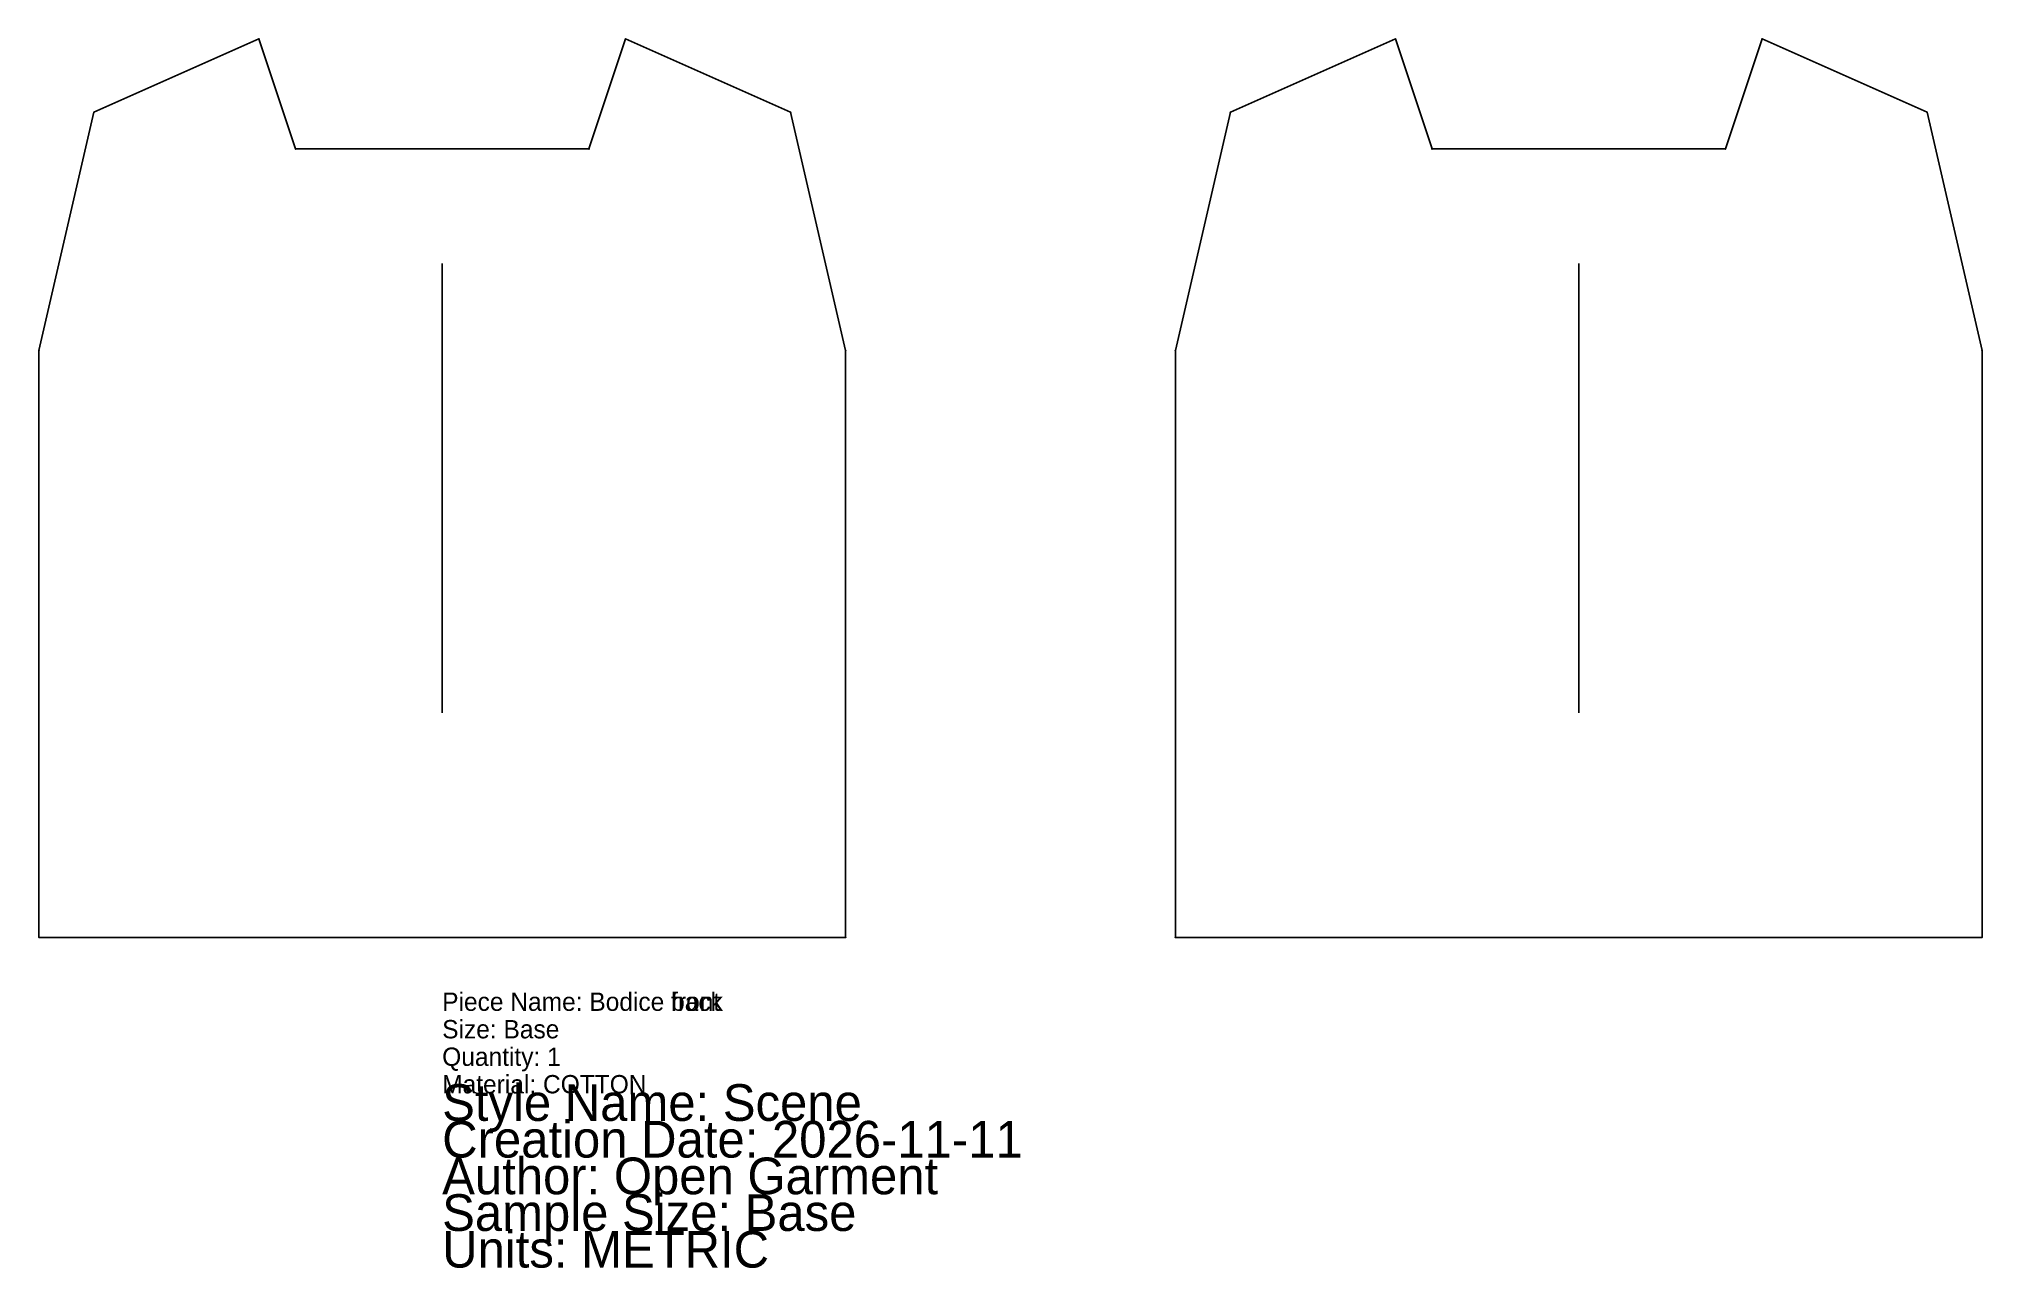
# Model space of a CAD drawing. Extents: x -220 to 840, y -180 to 490.
import ezdxf

# ---------------------------------------------------------------- set-up
doc = ezdxf.new("R2010")
doc.units = 0
for name, color, linetype in [('1', 7, 'CONTINUOUS'), ('2', 7, 'CONTINUOUS'), ('7', 7, 'CONTINUOUS')]:
    doc.layers.add(name, color=color, linetype=linetype)

# ---------------------------------------------------------------- blocks, each defined once
blk = doc.blocks.new('Bodice_front0')
at = {"layer": '1'}
blk.add_lwpolyline([(-220, 0), (220, 0), (220, 320), (190, 450), (100, 490), (80, 430), (-80, 430), (-100, 490), (-190, 450), (-220, 320)], close=True, dxfattribs=at)
at = {"layer": '2'}
for p in [(-100, 490), (100, 490), (-190, 450), (190, 450), (-80, 430), (80, 430), (-220, 320), (220, 320), (-220, 0), (220, 0)]:
    blk.add_point(p, dxfattribs=at)
at = {"layer": '7'}
blk.add_line((0, 122.5), (0, 367.5), dxfattribs=at)
at = {"layer": '1'}
for s, p in [('Piece Name: Bodice front', (0, -40)), ('Size: Base', (0, -55)), ('Quantity: 1', (0, -70)), ('Material: COTTON', (0, -85))]:
    blk.add_text(s, height=10, dxfattribs=at).set_placement(p)
blk = doc.blocks.new('Bodice_back1')
at = {"layer": '1'}
blk.add_lwpolyline([(400, 0), (840, 0), (840, 320), (810, 450), (720, 490), (700, 430), (540, 430), (520, 490), (430, 450), (400, 320)], close=True, dxfattribs=at)
at = {"layer": '2'}
for p in [(520, 490), (720, 490), (430, 450), (810, 450), (540, 430), (700, 430), (400, 320), (840, 320), (400, 0), (840, 0)]:
    blk.add_point(p, dxfattribs=at)
at = {"layer": '7'}
blk.add_line((620, 122.5), (620, 367.5), dxfattribs=at)
at = {"layer": '1'}
for s, p in [('Piece Name: Bodice back', (0, -40)), ('Size: Base', (0, -55)), ('Quantity: 1', (0, -70)), ('Material: COTTON', (0, -85))]:
    blk.add_text(s, height=10, dxfattribs=at).set_placement(p)

msp = doc.modelspace()

# ---------------------------------------------------------------- block references
for name in ['Bodice_front0', 'Bodice_back1']:
    msp.add_blockref(name, (0, 0))

# ---------------------------------------------------------------- texts
at = {"layer": '1'}
for s, p in [('Style Name: Scene', (0, -100)), ('Creation Date: 2026-11-11', (0, -120)), ('Author: Open Garment', (0, -140)), ('Sample Size: Base', (0, -160)), ('Units: METRIC', (0, -180))]:
    msp.add_text(s, height=20, dxfattribs=at).set_placement(p)

doc.saveas('drawing.dxf')
